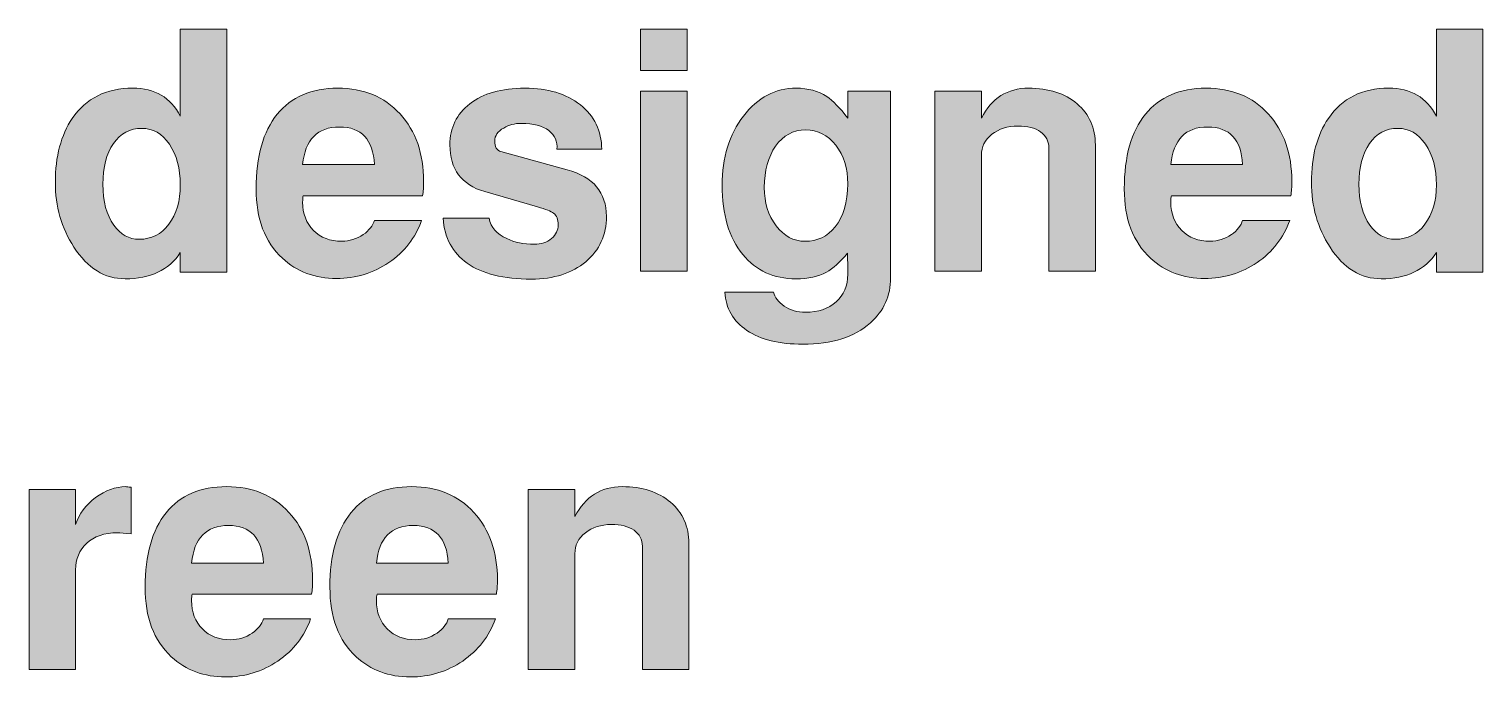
# Model space of a CAD drawing. Header units: inches. Extents: x 0.3 to 5.89, y -3.73 to -0.29.
# Drawn here: x 1.898 to 2.445, y -0.569 to -0.325 of the extents above; entities that cross this region are included whole.
import ezdxf

# ---------------------------------------------------------------- set-up
doc = ezdxf.new("R2010")
doc.units = ezdxf.units.IN
doc.header["$MEASUREMENT"] = 0
doc.layers.add('Layer 1', color=7, linetype='Continuous')

# ---------------------------------------------------------------- blocks, each defined once
blk = doc.blocks.new('block 5')
at = {"layer": 'Layer 1', "true_color": 0xed1f24}
h = blk.add_hatch(color=240, dxfattribs=at)
h.dxf.hatch_style = 2
edge = h.paths.add_edge_path()
edge.add_spline(control_points=[(1.97259, -0.41633), (1.97259, -0.41633), (1.95509, -0.41633), (1.95509, -0.41633), (1.95509, -0.41633), (1.95509, -0.40896), (1.95509, -0.40896), (1.95076, -0.41555), (1.94384, -0.41884), (1.93434, -0.41884), (1.92667, -0.41884), (1.92025, -0.41488), (1.91509, -0.40696), (1.91042, -0.39971), (1.90809, -0.39155), (1.90809, -0.38246), (1.90809, -0.3728), (1.91021, -0.36479), (1.91446, -0.35846), (1.91963, -0.35088), (1.92721, -0.34709), (1.93722, -0.34709), (1.94546, -0.34709), (1.95142, -0.35059), (1.95509, -0.35758), (1.95509, -0.35758), (1.95509, -0.32484), (1.95509, -0.32484), (1.95509, -0.32484), (1.97259, -0.32484), (1.97259, -0.32484), (1.97259, -0.32484), (1.97259, -0.41633), (1.97259, -0.41633)], knot_values=[0, 0, 0, 0, 1, 1, 1, 2, 2, 2, 3, 3, 3, 4, 4, 4, 5, 5, 5, 6, 6, 6, 7, 7, 7, 8, 8, 8, 9, 9, 9, 10, 10, 10, 11, 11, 11, 11], degree=3, periodic=1)
edge = h.paths.add_edge_path()
edge.add_spline(control_points=[(1.95509, -0.38352), (1.95509, -0.37729), (1.95372, -0.37218), (1.95098, -0.36819), (1.94824, -0.3642), (1.9448, -0.36221), (1.94065, -0.36221), (1.93617, -0.36221), (1.9326, -0.36412), (1.92995, -0.36795), (1.92729, -0.37177), (1.92596, -0.37688), (1.92596, -0.38327), (1.92596, -0.38976), (1.92733, -0.39486), (1.93007, -0.3986), (1.93256, -0.40217), (1.93576, -0.40396), (1.93966, -0.40396), (1.94422, -0.40396), (1.94793, -0.40207), (1.95079, -0.39829), (1.95366, -0.39451), (1.95509, -0.38959), (1.95509, -0.38352)], knot_values=[0, 0, 0, 0, 1, 1, 1, 2, 2, 2, 3, 3, 3, 4, 4, 4, 5, 5, 5, 6, 6, 6, 7, 7, 7, 8, 8, 8, 8], degree=3, periodic=1)
h = blk.add_hatch(color=240, dxfattribs=at)
h.dxf.hatch_style = 2
h.paths.add_polyline_path([(2.14572, -0.34046), (2.12821, -0.34046), (2.12821, -0.32484), (2.14572, -0.32484)])
h.paths.add_polyline_path([(2.14572, -0.41596), (2.12821, -0.41596), (2.12821, -0.34821), (2.14572, -0.34821)])
h = blk.add_hatch(color=240, dxfattribs=at)
h.dxf.hatch_style = 2
edge = h.paths.add_edge_path()
edge.add_spline(control_points=[(2.44497, -0.41633), (2.44497, -0.41633), (2.42748, -0.41633), (2.42748, -0.41633), (2.42748, -0.41633), (2.42748, -0.40896), (2.42748, -0.40896), (2.42314, -0.41555), (2.41623, -0.41884), (2.40672, -0.41884), (2.39905, -0.41884), (2.39264, -0.41488), (2.38747, -0.40696), (2.38281, -0.39971), (2.38047, -0.39155), (2.38047, -0.38246), (2.38047, -0.3728), (2.3826, -0.36479), (2.38685, -0.35846), (2.39202, -0.35088), (2.3996, -0.34709), (2.4096, -0.34709), (2.41785, -0.34709), (2.42381, -0.35059), (2.42748, -0.35758), (2.42748, -0.35758), (2.42748, -0.32484), (2.42748, -0.32484), (2.42748, -0.32484), (2.44497, -0.32484), (2.44497, -0.32484), (2.44497, -0.32484), (2.44497, -0.41633), (2.44497, -0.41633)], knot_values=[0, 0, 0, 0, 1, 1, 1, 2, 2, 2, 3, 3, 3, 4, 4, 4, 5, 5, 5, 6, 6, 6, 7, 7, 7, 8, 8, 8, 9, 9, 9, 10, 10, 10, 11, 11, 11, 11], degree=3, periodic=1)
edge = h.paths.add_edge_path()
edge.add_spline(control_points=[(2.42748, -0.38352), (2.42748, -0.37729), (2.42611, -0.37218), (2.42337, -0.36819), (2.42063, -0.3642), (2.41718, -0.36221), (2.41304, -0.36221), (2.40856, -0.36221), (2.40498, -0.36412), (2.40233, -0.36795), (2.39967, -0.37177), (2.39835, -0.37688), (2.39835, -0.38327), (2.39835, -0.38976), (2.39972, -0.39486), (2.40246, -0.3986), (2.40494, -0.40217), (2.40814, -0.40396), (2.41204, -0.40396), (2.41661, -0.40396), (2.42032, -0.40207), (2.42318, -0.39829), (2.42605, -0.39451), (2.42748, -0.38959), (2.42748, -0.38352)], knot_values=[0, 0, 0, 0, 1, 1, 1, 2, 2, 2, 3, 3, 3, 4, 4, 4, 5, 5, 5, 6, 6, 6, 7, 7, 7, 8, 8, 8, 8], degree=3, periodic=1)
h = blk.add_hatch(color=240, dxfattribs=at)
h.dxf.hatch_style = 2
edge = h.paths.add_edge_path()
edge.add_spline(control_points=[(2.04659, -0.38221), (2.04659, -0.38421), (2.04647, -0.38601), (2.04622, -0.38759), (2.04622, -0.38759), (2.00134, -0.38759), (2.00134, -0.38759), (2.00117, -0.38809), (2.00109, -0.38888), (2.00109, -0.38996), (2.00109, -0.39438), (2.00245, -0.39794), (2.00517, -0.40065), (2.0079, -0.40336), (2.01145, -0.40471), (2.01583, -0.40471), (2.01872, -0.40471), (2.0214, -0.40388), (2.02388, -0.40221), (2.02611, -0.40063), (2.02751, -0.39884), (2.02809, -0.39684), (2.02809, -0.39684), (2.04584, -0.39684), (2.04584, -0.39684), (2.0435, -0.40342), (2.0394, -0.40871), (2.03353, -0.41271), (2.02765, -0.41671), (2.02109, -0.41871), (2.01384, -0.41871), (2.00576, -0.41871), (1.99896, -0.41617), (1.99346, -0.41109), (1.98688, -0.405), (1.98359, -0.39629), (1.98359, -0.38496), (1.98359, -0.3728), (1.98623, -0.36344), (1.99152, -0.3569), (1.99682, -0.35036), (2.00442, -0.34709), (2.01434, -0.34709), (2.02401, -0.34709), (2.0318, -0.35031), (2.03771, -0.35677), (2.04363, -0.36323), (2.04659, -0.37171), (2.04659, -0.38221)], knot_values=[0, 0, 0, 0, 1, 1, 1, 2, 2, 2, 3, 3, 3, 4, 4, 4, 5, 5, 5, 6, 6, 6, 7, 7, 7, 8, 8, 8, 9, 9, 9, 10, 10, 10, 11, 11, 11, 12, 12, 12, 13, 13, 13, 14, 14, 14, 15, 15, 15, 16, 16, 16, 16], degree=3, periodic=1)
edge = h.paths.add_edge_path()
edge.add_spline(control_points=[(2.02809, -0.37583), (2.02758, -0.36642), (2.02321, -0.36171), (2.01497, -0.36171), (2.00664, -0.36171), (2.00201, -0.36642), (2.00109, -0.37583), (2.00109, -0.37583), (2.02809, -0.37583), (2.02809, -0.37583)], knot_values=[0, 0, 0, 0, 1, 1, 1, 2, 2, 2, 3, 3, 3, 3], degree=3, periodic=1)
h = blk.add_hatch(color=240, dxfattribs=at)
h.dxf.hatch_style = 2
edge = h.paths.add_edge_path()
edge.add_spline(control_points=[(2.11534, -0.39534), (2.11534, -0.40234), (2.11276, -0.40803), (2.1076, -0.4124), (2.10242, -0.41678), (2.09559, -0.41896), (2.0871, -0.41896), (2.07667, -0.41896), (2.06866, -0.41698), (2.06303, -0.41302), (2.05741, -0.40906), (2.05438, -0.40342), (2.05397, -0.39608), (2.05397, -0.39608), (2.07122, -0.39608), (2.07122, -0.39608), (2.07189, -0.3995), (2.0741, -0.40205), (2.07785, -0.40371), (2.08076, -0.40513), (2.08422, -0.40584), (2.08822, -0.40584), (2.0908, -0.40584), (2.09295, -0.40512), (2.09466, -0.40369), (2.09636, -0.40227), (2.09722, -0.40055), (2.09722, -0.39853), (2.09722, -0.39652), (2.09664, -0.39505), (2.09547, -0.39412), (2.09456, -0.39345), (2.09253, -0.39265), (2.08938, -0.39173), (2.08938, -0.39173), (2.06961, -0.38604), (2.06961, -0.38604), (2.06085, -0.38346), (2.05647, -0.37759), (2.05647, -0.36844), (2.05647, -0.36203), (2.05897, -0.35687), (2.06397, -0.35295), (2.06897, -0.34905), (2.07589, -0.34709), (2.08472, -0.34709), (2.0933, -0.34709), (2.10024, -0.34917), (2.10553, -0.35334), (2.11083, -0.3575), (2.11351, -0.36308), (2.11359, -0.37008), (2.11359, -0.37008), (2.09672, -0.37008), (2.09672, -0.37008), (2.09697, -0.36717), (2.09595, -0.36481), (2.09366, -0.36302), (2.09136, -0.36123), (2.08792, -0.36034), (2.08335, -0.36034), (2.08084, -0.36034), (2.07863, -0.36092), (2.07672, -0.36209), (2.07447, -0.36334), (2.07334, -0.36496), (2.07334, -0.36696), (2.07334, -0.36921), (2.0741, -0.37054), (2.0756, -0.37096), (2.0756, -0.37096), (2.10059, -0.37783), (2.10059, -0.37783), (2.11043, -0.38051), (2.11534, -0.38634), (2.11534, -0.39534)], knot_values=[0, 0, 0, 0, 1, 1, 1, 2, 2, 2, 3, 3, 3, 4, 4, 4, 5, 5, 5, 6, 6, 6, 7, 7, 7, 8, 8, 8, 9, 9, 9, 10, 10, 10, 11, 11, 11, 12, 12, 12, 13, 13, 13, 14, 14, 14, 15, 15, 15, 16, 16, 16, 17, 17, 17, 18, 18, 18, 19, 19, 19, 20, 20, 20, 21, 21, 21, 22, 22, 22, 23, 23, 23, 24, 24, 24, 25, 25, 25, 25], degree=3, periodic=1)
h = blk.add_hatch(color=240, dxfattribs=at)
h.dxf.hatch_style = 2
edge = h.paths.add_edge_path()
edge.add_spline(control_points=[(2.22222, -0.41846), (2.22222, -0.42521), (2.21968, -0.43087), (2.2146, -0.43546), (2.20868, -0.4408), (2.20022, -0.44346), (2.18922, -0.44346), (2.1803, -0.44346), (2.17329, -0.44173), (2.16816, -0.43827), (2.16304, -0.43481), (2.16026, -0.43), (2.15985, -0.42383), (2.15985, -0.42383), (2.1782, -0.42383), (2.1782, -0.42383), (2.17862, -0.42584), (2.17996, -0.42761), (2.18222, -0.42915), (2.18448, -0.43069), (2.18716, -0.43146), (2.19026, -0.43146), (2.19495, -0.43146), (2.19876, -0.43015), (2.2017, -0.42752), (2.20463, -0.4249), (2.2061, -0.42142), (2.2061, -0.41709), (2.2061, -0.41258), (2.20605, -0.40996), (2.20597, -0.40921), (2.20321, -0.41263), (2.20057, -0.41501), (2.19806, -0.41633), (2.19504, -0.418), (2.19123, -0.41884), (2.18662, -0.41884), (2.17824, -0.41884), (2.17158, -0.4158), (2.16664, -0.40971), (2.16144, -0.40338), (2.15885, -0.39467), (2.15885, -0.38359), (2.15885, -0.37326), (2.16153, -0.36458), (2.16689, -0.35758), (2.17225, -0.35059), (2.17887, -0.34709), (2.18675, -0.34709), (2.19119, -0.34709), (2.195, -0.34813), (2.19818, -0.35021), (2.20053, -0.35179), (2.20317, -0.35451), (2.2061, -0.35834), (2.2061, -0.35834), (2.2061, -0.34821), (2.2061, -0.34821), (2.2061, -0.34821), (2.22222, -0.34821), (2.22222, -0.34821), (2.22222, -0.34821), (2.22222, -0.41846), (2.22222, -0.41846)], knot_values=[0, 0, 0, 0, 1, 1, 1, 2, 2, 2, 3, 3, 3, 4, 4, 4, 5, 5, 5, 6, 6, 6, 7, 7, 7, 8, 8, 8, 9, 9, 9, 10, 10, 10, 11, 11, 11, 12, 12, 12, 13, 13, 13, 14, 14, 14, 15, 15, 15, 16, 16, 16, 17, 17, 17, 18, 18, 18, 19, 19, 19, 20, 20, 20, 21, 21, 21, 21], degree=3, periodic=1)
edge = h.paths.add_edge_path()
edge.add_spline(control_points=[(2.2061, -0.38308), (2.2061, -0.37725), (2.2046, -0.37242), (2.2016, -0.36858), (2.1986, -0.36475), (2.1948, -0.36283), (2.19023, -0.36283), (2.18555, -0.36283), (2.1818, -0.36485), (2.17898, -0.3689), (2.17614, -0.37295), (2.17472, -0.37813), (2.17472, -0.38446), (2.17472, -0.39021), (2.1762, -0.39503), (2.17916, -0.3989), (2.18212, -0.40277), (2.18572, -0.40471), (2.18998, -0.40471), (2.19464, -0.40471), (2.19843, -0.40292), (2.20135, -0.39934), (2.20452, -0.39542), (2.2061, -0.39), (2.2061, -0.38308)], knot_values=[0, 0, 0, 0, 1, 1, 1, 2, 2, 2, 3, 3, 3, 4, 4, 4, 5, 5, 5, 6, 6, 6, 7, 7, 7, 8, 8, 8, 8], degree=3, periodic=1)
h = blk.add_hatch(color=240, dxfattribs=at)
h.dxf.hatch_style = 2
edge = h.paths.add_edge_path()
edge.add_spline(control_points=[(2.29923, -0.41596), (2.29923, -0.41596), (2.28172, -0.41596), (2.28172, -0.41596), (2.28172, -0.41596), (2.28172, -0.36946), (2.28172, -0.36946), (2.28172, -0.36696), (2.28068, -0.36498), (2.2786, -0.36353), (2.27652, -0.36207), (2.27368, -0.36133), (2.2701, -0.36133), (2.26618, -0.36133), (2.26291, -0.36238), (2.26029, -0.36446), (2.25766, -0.36654), (2.25635, -0.36917), (2.25635, -0.37233), (2.25635, -0.37233), (2.25635, -0.41596), (2.25635, -0.41596), (2.25635, -0.41596), (2.23885, -0.41596), (2.23885, -0.41596), (2.23885, -0.41596), (2.23885, -0.34821), (2.23885, -0.34821), (2.23885, -0.34821), (2.25635, -0.34821), (2.25635, -0.34821), (2.25635, -0.34821), (2.25635, -0.35834), (2.25635, -0.35834), (2.26027, -0.35084), (2.26618, -0.34709), (2.2741, -0.34709), (2.28168, -0.34709), (2.28777, -0.34905), (2.29235, -0.35296), (2.29693, -0.35688), (2.29923, -0.36205), (2.29923, -0.36846), (2.29923, -0.36846), (2.29923, -0.41596), (2.29923, -0.41596)], knot_values=[0, 0, 0, 0, 1, 1, 1, 2, 2, 2, 3, 3, 3, 4, 4, 4, 5, 5, 5, 6, 6, 6, 7, 7, 7, 8, 8, 8, 9, 9, 9, 10, 10, 10, 11, 11, 11, 12, 12, 12, 13, 13, 13, 14, 14, 14, 15, 15, 15, 15], degree=3, periodic=1)
h = blk.add_hatch(color=240, dxfattribs=at)
h.dxf.hatch_style = 2
edge = h.paths.add_edge_path()
edge.add_spline(control_points=[(2.3731, -0.38221), (2.3731, -0.38421), (2.37298, -0.38601), (2.37273, -0.38759), (2.37273, -0.38759), (2.32785, -0.38759), (2.32785, -0.38759), (2.32768, -0.38809), (2.3276, -0.38888), (2.3276, -0.38996), (2.3276, -0.39438), (2.32896, -0.39794), (2.33169, -0.40065), (2.33441, -0.40336), (2.33796, -0.40471), (2.34234, -0.40471), (2.34523, -0.40471), (2.34791, -0.40388), (2.35039, -0.40221), (2.35262, -0.40063), (2.35402, -0.39884), (2.3546, -0.39684), (2.3546, -0.39684), (2.37235, -0.39684), (2.37235, -0.39684), (2.37002, -0.40342), (2.36591, -0.40871), (2.36004, -0.41271), (2.35416, -0.41671), (2.3476, -0.41871), (2.34035, -0.41871), (2.33227, -0.41871), (2.32547, -0.41617), (2.31997, -0.41109), (2.31339, -0.405), (2.3101, -0.39629), (2.3101, -0.38496), (2.3101, -0.3728), (2.31274, -0.36344), (2.31803, -0.3569), (2.32333, -0.35036), (2.33093, -0.34709), (2.34085, -0.34709), (2.35052, -0.34709), (2.35831, -0.35031), (2.36422, -0.35677), (2.37014, -0.36323), (2.3731, -0.37171), (2.3731, -0.38221)], knot_values=[0, 0, 0, 0, 1, 1, 1, 2, 2, 2, 3, 3, 3, 4, 4, 4, 5, 5, 5, 6, 6, 6, 7, 7, 7, 8, 8, 8, 9, 9, 9, 10, 10, 10, 11, 11, 11, 12, 12, 12, 13, 13, 13, 14, 14, 14, 15, 15, 15, 16, 16, 16, 16], degree=3, periodic=1)
edge = h.paths.add_edge_path()
edge.add_spline(control_points=[(2.3546, -0.37583), (2.35409, -0.36642), (2.34972, -0.36171), (2.34148, -0.36171), (2.33315, -0.36171), (2.32853, -0.36642), (2.3276, -0.37583), (2.3276, -0.37583), (2.3546, -0.37583), (2.3546, -0.37583)], knot_values=[0, 0, 0, 0, 1, 1, 1, 2, 2, 2, 3, 3, 3, 3], degree=3, periodic=1)
h = blk.add_hatch(color=240, dxfattribs=at)
h.dxf.hatch_style = 2
edge = h.paths.add_edge_path()
edge.add_spline(control_points=[(1.93659, -0.51483), (1.93426, -0.51458), (1.93255, -0.51446), (1.93146, -0.51446), (1.92655, -0.51446), (1.9227, -0.51577), (1.9199, -0.5184), (1.91711, -0.52102), (1.91572, -0.52433), (1.91572, -0.52833), (1.91572, -0.52833), (1.91572, -0.56596), (1.91572, -0.56596), (1.91572, -0.56596), (1.89821, -0.56596), (1.89821, -0.56596), (1.89821, -0.56596), (1.89821, -0.49821), (1.89821, -0.49821), (1.89821, -0.49821), (1.91572, -0.49821), (1.91572, -0.49821), (1.91572, -0.49821), (1.91572, -0.51133), (1.91572, -0.51133), (1.91697, -0.50733), (1.91947, -0.50396), (1.92322, -0.50121), (1.92697, -0.49846), (1.93072, -0.49708), (1.93447, -0.49708), (1.93488, -0.49708), (1.93559, -0.49717), (1.93659, -0.49733), (1.93659, -0.49733), (1.93659, -0.51483), (1.93659, -0.51483)], knot_values=[0, 0, 0, 0, 1, 1, 1, 2, 2, 2, 3, 3, 3, 4, 4, 4, 5, 5, 5, 6, 6, 6, 7, 7, 7, 8, 8, 8, 9, 9, 9, 10, 10, 10, 11, 11, 11, 12, 12, 12, 12], degree=3, periodic=1)
h = blk.add_hatch(color=240, dxfattribs=at)
h.dxf.hatch_style = 2
edge = h.paths.add_edge_path()
edge.add_spline(control_points=[(2.00484, -0.53221), (2.00484, -0.53421), (2.00472, -0.536), (2.00447, -0.53758), (2.00447, -0.53758), (1.95959, -0.53758), (1.95959, -0.53758), (1.95943, -0.53809), (1.95934, -0.53888), (1.95934, -0.53996), (1.95934, -0.54438), (1.9607, -0.54794), (1.96343, -0.55065), (1.96615, -0.55336), (1.9697, -0.55471), (1.97408, -0.55471), (1.97697, -0.55471), (1.97965, -0.55387), (1.98213, -0.55221), (1.98436, -0.55063), (1.98577, -0.54883), (1.98634, -0.54683), (1.98634, -0.54683), (2.00409, -0.54683), (2.00409, -0.54683), (2.00176, -0.55342), (1.99765, -0.55871), (1.99178, -0.56271), (1.9859, -0.56671), (1.97934, -0.56871), (1.97209, -0.56871), (1.96401, -0.56871), (1.95721, -0.56617), (1.95171, -0.56108), (1.94513, -0.555), (1.94184, -0.54629), (1.94184, -0.53496), (1.94184, -0.52279), (1.94449, -0.51344), (1.94977, -0.5069), (1.95507, -0.50035), (1.96267, -0.49708), (1.97259, -0.49708), (1.98226, -0.49708), (1.99005, -0.50031), (1.99596, -0.50677), (2.00189, -0.51323), (2.00484, -0.52171), (2.00484, -0.53221)], knot_values=[0, 0, 0, 0, 1, 1, 1, 2, 2, 2, 3, 3, 3, 4, 4, 4, 5, 5, 5, 6, 6, 6, 7, 7, 7, 8, 8, 8, 9, 9, 9, 10, 10, 10, 11, 11, 11, 12, 12, 12, 13, 13, 13, 14, 14, 14, 15, 15, 15, 16, 16, 16, 16], degree=3, periodic=1)
edge = h.paths.add_edge_path()
edge.add_spline(control_points=[(1.98634, -0.52583), (1.98583, -0.51642), (1.98146, -0.51171), (1.97322, -0.51171), (1.96489, -0.51171), (1.96027, -0.51642), (1.95934, -0.52583), (1.95934, -0.52583), (1.98634, -0.52583), (1.98634, -0.52583)], knot_values=[0, 0, 0, 0, 1, 1, 1, 2, 2, 2, 3, 3, 3, 3], degree=3, periodic=1)
h = blk.add_hatch(color=240, dxfattribs=at)
h.dxf.hatch_style = 2
edge = h.paths.add_edge_path()
edge.add_spline(control_points=[(2.07435, -0.53221), (2.07435, -0.53421), (2.07423, -0.536), (2.07397, -0.53758), (2.07397, -0.53758), (2.02909, -0.53758), (2.02909, -0.53758), (2.02893, -0.53809), (2.02885, -0.53888), (2.02885, -0.53996), (2.02885, -0.54438), (2.03021, -0.54794), (2.03293, -0.55065), (2.03566, -0.55336), (2.0392, -0.55471), (2.04359, -0.55471), (2.04647, -0.55471), (2.04916, -0.55387), (2.05164, -0.55221), (2.05387, -0.55063), (2.05527, -0.54883), (2.05585, -0.54683), (2.05585, -0.54683), (2.07359, -0.54683), (2.07359, -0.54683), (2.07126, -0.55342), (2.06716, -0.55871), (2.06129, -0.56271), (2.05541, -0.56671), (2.04885, -0.56871), (2.0416, -0.56871), (2.03352, -0.56871), (2.02672, -0.56617), (2.02122, -0.56108), (2.01463, -0.555), (2.01135, -0.54629), (2.01135, -0.53496), (2.01135, -0.52279), (2.01399, -0.51344), (2.01928, -0.5069), (2.02458, -0.50035), (2.03218, -0.49708), (2.04209, -0.49708), (2.05176, -0.49708), (2.05956, -0.50031), (2.06547, -0.50677), (2.07139, -0.51323), (2.07435, -0.52171), (2.07435, -0.53221)], knot_values=[0, 0, 0, 0, 1, 1, 1, 2, 2, 2, 3, 3, 3, 4, 4, 4, 5, 5, 5, 6, 6, 6, 7, 7, 7, 8, 8, 8, 9, 9, 9, 10, 10, 10, 11, 11, 11, 12, 12, 12, 13, 13, 13, 14, 14, 14, 15, 15, 15, 16, 16, 16, 16], degree=3, periodic=1)
edge = h.paths.add_edge_path()
edge.add_spline(control_points=[(2.05585, -0.52583), (2.05534, -0.51642), (2.05096, -0.51171), (2.04272, -0.51171), (2.0344, -0.51171), (2.02977, -0.51642), (2.02885, -0.52583), (2.02885, -0.52583), (2.05585, -0.52583), (2.05585, -0.52583)], knot_values=[0, 0, 0, 0, 1, 1, 1, 2, 2, 2, 3, 3, 3, 3], degree=3, periodic=1)
h = blk.add_hatch(color=240, dxfattribs=at)
h.dxf.hatch_style = 2
edge = h.paths.add_edge_path()
edge.add_spline(control_points=[(2.14635, -0.56596), (2.14635, -0.56596), (2.12885, -0.56596), (2.12885, -0.56596), (2.12885, -0.56596), (2.12885, -0.51946), (2.12885, -0.51946), (2.12885, -0.51696), (2.1278, -0.51498), (2.12572, -0.51352), (2.12364, -0.51206), (2.1208, -0.51133), (2.11722, -0.51133), (2.1133, -0.51133), (2.11003, -0.51238), (2.10741, -0.51446), (2.10478, -0.51654), (2.10347, -0.51917), (2.10347, -0.52233), (2.10347, -0.52233), (2.10347, -0.56596), (2.10347, -0.56596), (2.10347, -0.56596), (2.08597, -0.56596), (2.08597, -0.56596), (2.08597, -0.56596), (2.08597, -0.49821), (2.08597, -0.49821), (2.08597, -0.49821), (2.10347, -0.49821), (2.10347, -0.49821), (2.10347, -0.49821), (2.10347, -0.50833), (2.10347, -0.50833), (2.10739, -0.50083), (2.1133, -0.49708), (2.12122, -0.49708), (2.1288, -0.49708), (2.13489, -0.49904), (2.13947, -0.50296), (2.14405, -0.50688), (2.14635, -0.51204), (2.14635, -0.51846), (2.14635, -0.51846), (2.14635, -0.56596), (2.14635, -0.56596)], knot_values=[0, 0, 0, 0, 1, 1, 1, 2, 2, 2, 3, 3, 3, 4, 4, 4, 5, 5, 5, 6, 6, 6, 7, 7, 7, 8, 8, 8, 9, 9, 9, 10, 10, 10, 11, 11, 11, 12, 12, 12, 13, 13, 13, 14, 14, 14, 15, 15, 15, 15], degree=3, periodic=1)
at = {"layer": 'Layer 1', "lineweight": 0}
for points in [[(2.14572, -0.34046), (2.12821, -0.34046), (2.12821, -0.32484), (2.14572, -0.32484), (2.14572, -0.34046)], [(2.14572, -0.41596), (2.12821, -0.41596), (2.12821, -0.34821), (2.14572, -0.34821), (2.14572, -0.41596)]]:
    blk.add_lwpolyline(points, dxfattribs=at)
for points, knots in [([(1.97259, -0.41633), (1.97259, -0.41633), (1.95509, -0.41633), (1.95509, -0.41633), (1.95509, -0.41633), (1.95509, -0.40896), (1.95509, -0.40896), (1.95076, -0.41555), (1.94384, -0.41884), (1.93434, -0.41884), (1.92667, -0.41884), (1.92025, -0.41488), (1.91509, -0.40696), (1.91042, -0.39971), (1.90809, -0.39155), (1.90809, -0.38246), (1.90809, -0.3728), (1.91021, -0.36479), (1.91446, -0.35846), (1.91963, -0.35088), (1.92721, -0.34709), (1.93722, -0.34709), (1.94546, -0.34709), (1.95142, -0.35059), (1.95509, -0.35758), (1.95509, -0.35758), (1.95509, -0.32484), (1.95509, -0.32484), (1.95509, -0.32484), (1.97259, -0.32484), (1.97259, -0.32484), (1.97259, -0.32484), (1.97259, -0.41633), (1.97259, -0.41633)], [0, 0, 0, 0, 1, 1, 1, 2, 2, 2, 3, 3, 3, 4, 4, 4, 5, 5, 5, 6, 6, 6, 7, 7, 7, 8, 8, 8, 9, 9, 9, 10, 10, 10, 11, 11, 11, 11]), ([(2.44497, -0.41633), (2.44497, -0.41633), (2.42748, -0.41633), (2.42748, -0.41633), (2.42748, -0.41633), (2.42748, -0.40896), (2.42748, -0.40896), (2.42314, -0.41555), (2.41623, -0.41884), (2.40672, -0.41884), (2.39905, -0.41884), (2.39264, -0.41488), (2.38747, -0.40696), (2.38281, -0.39971), (2.38047, -0.39155), (2.38047, -0.38246), (2.38047, -0.3728), (2.3826, -0.36479), (2.38685, -0.35846), (2.39202, -0.35088), (2.3996, -0.34709), (2.4096, -0.34709), (2.41785, -0.34709), (2.42381, -0.35059), (2.42748, -0.35758), (2.42748, -0.35758), (2.42748, -0.32484), (2.42748, -0.32484), (2.42748, -0.32484), (2.44497, -0.32484), (2.44497, -0.32484), (2.44497, -0.32484), (2.44497, -0.41633), (2.44497, -0.41633)], [0, 0, 0, 0, 1, 1, 1, 2, 2, 2, 3, 3, 3, 4, 4, 4, 5, 5, 5, 6, 6, 6, 7, 7, 7, 8, 8, 8, 9, 9, 9, 10, 10, 10, 11, 11, 11, 11]), ([(2.04659, -0.38221), (2.04659, -0.38421), (2.04647, -0.38601), (2.04622, -0.38759), (2.04622, -0.38759), (2.00134, -0.38759), (2.00134, -0.38759), (2.00117, -0.38809), (2.00109, -0.38888), (2.00109, -0.38996), (2.00109, -0.39438), (2.00245, -0.39794), (2.00517, -0.40065), (2.0079, -0.40336), (2.01145, -0.40471), (2.01583, -0.40471), (2.01872, -0.40471), (2.0214, -0.40388), (2.02388, -0.40221), (2.02611, -0.40063), (2.02751, -0.39884), (2.02809, -0.39684), (2.02809, -0.39684), (2.04584, -0.39684), (2.04584, -0.39684), (2.0435, -0.40342), (2.0394, -0.40871), (2.03353, -0.41271), (2.02765, -0.41671), (2.02109, -0.41871), (2.01384, -0.41871), (2.00576, -0.41871), (1.99896, -0.41617), (1.99346, -0.41109), (1.98688, -0.405), (1.98359, -0.39629), (1.98359, -0.38496), (1.98359, -0.3728), (1.98623, -0.36344), (1.99152, -0.3569), (1.99682, -0.35036), (2.00442, -0.34709), (2.01434, -0.34709), (2.02401, -0.34709), (2.0318, -0.35031), (2.03771, -0.35677), (2.04363, -0.36323), (2.04659, -0.37171), (2.04659, -0.38221)], [0, 0, 0, 0, 1, 1, 1, 2, 2, 2, 3, 3, 3, 4, 4, 4, 5, 5, 5, 6, 6, 6, 7, 7, 7, 8, 8, 8, 9, 9, 9, 10, 10, 10, 11, 11, 11, 12, 12, 12, 13, 13, 13, 14, 14, 14, 15, 15, 15, 16, 16, 16, 16]), ([(2.11534, -0.39534), (2.11534, -0.40234), (2.11276, -0.40803), (2.1076, -0.4124), (2.10242, -0.41678), (2.09559, -0.41896), (2.0871, -0.41896), (2.07667, -0.41896), (2.06866, -0.41698), (2.06303, -0.41302), (2.05741, -0.40906), (2.05438, -0.40342), (2.05397, -0.39608), (2.05397, -0.39608), (2.07122, -0.39608), (2.07122, -0.39608), (2.07189, -0.3995), (2.0741, -0.40205), (2.07785, -0.40371), (2.08076, -0.40513), (2.08422, -0.40584), (2.08822, -0.40584), (2.0908, -0.40584), (2.09295, -0.40512), (2.09466, -0.40369), (2.09636, -0.40227), (2.09722, -0.40055), (2.09722, -0.39853), (2.09722, -0.39652), (2.09664, -0.39505), (2.09547, -0.39412), (2.09456, -0.39345), (2.09253, -0.39265), (2.08938, -0.39173), (2.08938, -0.39173), (2.06961, -0.38604), (2.06961, -0.38604), (2.06085, -0.38346), (2.05647, -0.37759), (2.05647, -0.36844), (2.05647, -0.36203), (2.05897, -0.35687), (2.06397, -0.35295), (2.06897, -0.34905), (2.07589, -0.34709), (2.08472, -0.34709), (2.0933, -0.34709), (2.10024, -0.34917), (2.10553, -0.35334), (2.11083, -0.3575), (2.11351, -0.36308), (2.11359, -0.37008), (2.11359, -0.37008), (2.09672, -0.37008), (2.09672, -0.37008), (2.09697, -0.36717), (2.09595, -0.36481), (2.09366, -0.36302), (2.09136, -0.36123), (2.08792, -0.36034), (2.08335, -0.36034), (2.08084, -0.36034), (2.07863, -0.36092), (2.07672, -0.36209), (2.07447, -0.36334), (2.07334, -0.36496), (2.07334, -0.36696), (2.07334, -0.36921), (2.0741, -0.37054), (2.0756, -0.37096), (2.0756, -0.37096), (2.10059, -0.37783), (2.10059, -0.37783), (2.11043, -0.38051), (2.11534, -0.38634), (2.11534, -0.39534)], [0, 0, 0, 0, 1, 1, 1, 2, 2, 2, 3, 3, 3, 4, 4, 4, 5, 5, 5, 6, 6, 6, 7, 7, 7, 8, 8, 8, 9, 9, 9, 10, 10, 10, 11, 11, 11, 12, 12, 12, 13, 13, 13, 14, 14, 14, 15, 15, 15, 16, 16, 16, 17, 17, 17, 18, 18, 18, 19, 19, 19, 20, 20, 20, 21, 21, 21, 22, 22, 22, 23, 23, 23, 24, 24, 24, 25, 25, 25, 25]), ([(2.22222, -0.41846), (2.22222, -0.42521), (2.21968, -0.43087), (2.2146, -0.43546), (2.20868, -0.4408), (2.20022, -0.44346), (2.18922, -0.44346), (2.1803, -0.44346), (2.17329, -0.44173), (2.16816, -0.43827), (2.16304, -0.43481), (2.16026, -0.43), (2.15985, -0.42383), (2.15985, -0.42383), (2.1782, -0.42383), (2.1782, -0.42383), (2.17862, -0.42584), (2.17996, -0.42761), (2.18222, -0.42915), (2.18448, -0.43069), (2.18716, -0.43146), (2.19026, -0.43146), (2.19495, -0.43146), (2.19876, -0.43015), (2.2017, -0.42752), (2.20463, -0.4249), (2.2061, -0.42142), (2.2061, -0.41709), (2.2061, -0.41258), (2.20605, -0.40996), (2.20597, -0.40921), (2.20321, -0.41263), (2.20057, -0.41501), (2.19806, -0.41633), (2.19504, -0.418), (2.19123, -0.41884), (2.18662, -0.41884), (2.17824, -0.41884), (2.17158, -0.4158), (2.16664, -0.40971), (2.16144, -0.40338), (2.15885, -0.39467), (2.15885, -0.38359), (2.15885, -0.37326), (2.16153, -0.36458), (2.16689, -0.35758), (2.17225, -0.35059), (2.17887, -0.34709), (2.18675, -0.34709), (2.19119, -0.34709), (2.195, -0.34813), (2.19818, -0.35021), (2.20053, -0.35179), (2.20317, -0.35451), (2.2061, -0.35834), (2.2061, -0.35834), (2.2061, -0.34821), (2.2061, -0.34821), (2.2061, -0.34821), (2.22222, -0.34821), (2.22222, -0.34821), (2.22222, -0.34821), (2.22222, -0.41846), (2.22222, -0.41846)], [0, 0, 0, 0, 1, 1, 1, 2, 2, 2, 3, 3, 3, 4, 4, 4, 5, 5, 5, 6, 6, 6, 7, 7, 7, 8, 8, 8, 9, 9, 9, 10, 10, 10, 11, 11, 11, 12, 12, 12, 13, 13, 13, 14, 14, 14, 15, 15, 15, 16, 16, 16, 17, 17, 17, 18, 18, 18, 19, 19, 19, 20, 20, 20, 21, 21, 21, 21]), ([(2.29923, -0.41596), (2.29923, -0.41596), (2.28172, -0.41596), (2.28172, -0.41596), (2.28172, -0.41596), (2.28172, -0.36946), (2.28172, -0.36946), (2.28172, -0.36696), (2.28068, -0.36498), (2.2786, -0.36353), (2.27652, -0.36207), (2.27368, -0.36133), (2.2701, -0.36133), (2.26618, -0.36133), (2.26291, -0.36238), (2.26029, -0.36446), (2.25766, -0.36654), (2.25635, -0.36917), (2.25635, -0.37233), (2.25635, -0.37233), (2.25635, -0.41596), (2.25635, -0.41596), (2.25635, -0.41596), (2.23885, -0.41596), (2.23885, -0.41596), (2.23885, -0.41596), (2.23885, -0.34821), (2.23885, -0.34821), (2.23885, -0.34821), (2.25635, -0.34821), (2.25635, -0.34821), (2.25635, -0.34821), (2.25635, -0.35834), (2.25635, -0.35834), (2.26027, -0.35084), (2.26618, -0.34709), (2.2741, -0.34709), (2.28168, -0.34709), (2.28777, -0.34905), (2.29235, -0.35296), (2.29693, -0.35688), (2.29923, -0.36205), (2.29923, -0.36846), (2.29923, -0.36846), (2.29923, -0.41596), (2.29923, -0.41596)], [0, 0, 0, 0, 1, 1, 1, 2, 2, 2, 3, 3, 3, 4, 4, 4, 5, 5, 5, 6, 6, 6, 7, 7, 7, 8, 8, 8, 9, 9, 9, 10, 10, 10, 11, 11, 11, 12, 12, 12, 13, 13, 13, 14, 14, 14, 15, 15, 15, 15]), ([(2.3731, -0.38221), (2.3731, -0.38421), (2.37298, -0.38601), (2.37273, -0.38759), (2.37273, -0.38759), (2.32785, -0.38759), (2.32785, -0.38759), (2.32768, -0.38809), (2.3276, -0.38888), (2.3276, -0.38996), (2.3276, -0.39438), (2.32896, -0.39794), (2.33169, -0.40065), (2.33441, -0.40336), (2.33796, -0.40471), (2.34234, -0.40471), (2.34523, -0.40471), (2.34791, -0.40388), (2.35039, -0.40221), (2.35262, -0.40063), (2.35402, -0.39884), (2.3546, -0.39684), (2.3546, -0.39684), (2.37235, -0.39684), (2.37235, -0.39684), (2.37002, -0.40342), (2.36591, -0.40871), (2.36004, -0.41271), (2.35416, -0.41671), (2.3476, -0.41871), (2.34035, -0.41871), (2.33227, -0.41871), (2.32547, -0.41617), (2.31997, -0.41109), (2.31339, -0.405), (2.3101, -0.39629), (2.3101, -0.38496), (2.3101, -0.3728), (2.31274, -0.36344), (2.31803, -0.3569), (2.32333, -0.35036), (2.33093, -0.34709), (2.34085, -0.34709), (2.35052, -0.34709), (2.35831, -0.35031), (2.36422, -0.35677), (2.37014, -0.36323), (2.3731, -0.37171), (2.3731, -0.38221)], [0, 0, 0, 0, 1, 1, 1, 2, 2, 2, 3, 3, 3, 4, 4, 4, 5, 5, 5, 6, 6, 6, 7, 7, 7, 8, 8, 8, 9, 9, 9, 10, 10, 10, 11, 11, 11, 12, 12, 12, 13, 13, 13, 14, 14, 14, 15, 15, 15, 16, 16, 16, 16]), ([(1.95509, -0.38352), (1.95509, -0.37729), (1.95372, -0.37218), (1.95098, -0.36819), (1.94824, -0.3642), (1.9448, -0.36221), (1.94065, -0.36221), (1.93617, -0.36221), (1.9326, -0.36412), (1.92995, -0.36795), (1.92729, -0.37177), (1.92596, -0.37688), (1.92596, -0.38327), (1.92596, -0.38976), (1.92733, -0.39486), (1.93007, -0.3986), (1.93256, -0.40217), (1.93576, -0.40396), (1.93966, -0.40396), (1.94422, -0.40396), (1.94793, -0.40207), (1.95079, -0.39829), (1.95366, -0.39451), (1.95509, -0.38959), (1.95509, -0.38352)], [0, 0, 0, 0, 1, 1, 1, 2, 2, 2, 3, 3, 3, 4, 4, 4, 5, 5, 5, 6, 6, 6, 7, 7, 7, 8, 8, 8, 8]), ([(2.02809, -0.37583), (2.02758, -0.36642), (2.02321, -0.36171), (2.01497, -0.36171), (2.00664, -0.36171), (2.00201, -0.36642), (2.00109, -0.37583), (2.00109, -0.37583), (2.02809, -0.37583), (2.02809, -0.37583)], [0, 0, 0, 0, 1, 1, 1, 2, 2, 2, 3, 3, 3, 3]), ([(2.2061, -0.38308), (2.2061, -0.37725), (2.2046, -0.37242), (2.2016, -0.36858), (2.1986, -0.36475), (2.1948, -0.36283), (2.19023, -0.36283), (2.18555, -0.36283), (2.1818, -0.36485), (2.17898, -0.3689), (2.17614, -0.37295), (2.17472, -0.37813), (2.17472, -0.38446), (2.17472, -0.39021), (2.1762, -0.39503), (2.17916, -0.3989), (2.18212, -0.40277), (2.18572, -0.40471), (2.18998, -0.40471), (2.19464, -0.40471), (2.19843, -0.40292), (2.20135, -0.39934), (2.20452, -0.39542), (2.2061, -0.39), (2.2061, -0.38308)], [0, 0, 0, 0, 1, 1, 1, 2, 2, 2, 3, 3, 3, 4, 4, 4, 5, 5, 5, 6, 6, 6, 7, 7, 7, 8, 8, 8, 8]), ([(2.3546, -0.37583), (2.35409, -0.36642), (2.34972, -0.36171), (2.34148, -0.36171), (2.33315, -0.36171), (2.32853, -0.36642), (2.3276, -0.37583), (2.3276, -0.37583), (2.3546, -0.37583), (2.3546, -0.37583)], [0, 0, 0, 0, 1, 1, 1, 2, 2, 2, 3, 3, 3, 3]), ([(2.42748, -0.38352), (2.42748, -0.37729), (2.42611, -0.37218), (2.42337, -0.36819), (2.42063, -0.3642), (2.41718, -0.36221), (2.41304, -0.36221), (2.40856, -0.36221), (2.40498, -0.36412), (2.40233, -0.36795), (2.39967, -0.37177), (2.39835, -0.37688), (2.39835, -0.38327), (2.39835, -0.38976), (2.39972, -0.39486), (2.40246, -0.3986), (2.40494, -0.40217), (2.40814, -0.40396), (2.41204, -0.40396), (2.41661, -0.40396), (2.42032, -0.40207), (2.42318, -0.39829), (2.42605, -0.39451), (2.42748, -0.38959), (2.42748, -0.38352)], [0, 0, 0, 0, 1, 1, 1, 2, 2, 2, 3, 3, 3, 4, 4, 4, 5, 5, 5, 6, 6, 6, 7, 7, 7, 8, 8, 8, 8]), ([(1.93659, -0.51483), (1.93426, -0.51458), (1.93255, -0.51446), (1.93146, -0.51446), (1.92655, -0.51446), (1.9227, -0.51577), (1.9199, -0.5184), (1.91711, -0.52102), (1.91572, -0.52433), (1.91572, -0.52833), (1.91572, -0.52833), (1.91572, -0.56596), (1.91572, -0.56596), (1.91572, -0.56596), (1.89821, -0.56596), (1.89821, -0.56596), (1.89821, -0.56596), (1.89821, -0.49821), (1.89821, -0.49821), (1.89821, -0.49821), (1.91572, -0.49821), (1.91572, -0.49821), (1.91572, -0.49821), (1.91572, -0.51133), (1.91572, -0.51133), (1.91697, -0.50733), (1.91947, -0.50396), (1.92322, -0.50121), (1.92697, -0.49846), (1.93072, -0.49708), (1.93447, -0.49708), (1.93488, -0.49708), (1.93559, -0.49717), (1.93659, -0.49733), (1.93659, -0.49733), (1.93659, -0.51483), (1.93659, -0.51483)], [0, 0, 0, 0, 1, 1, 1, 2, 2, 2, 3, 3, 3, 4, 4, 4, 5, 5, 5, 6, 6, 6, 7, 7, 7, 8, 8, 8, 9, 9, 9, 10, 10, 10, 11, 11, 11, 12, 12, 12, 12]), ([(2.00484, -0.53221), (2.00484, -0.53421), (2.00472, -0.536), (2.00447, -0.53758), (2.00447, -0.53758), (1.95959, -0.53758), (1.95959, -0.53758), (1.95943, -0.53809), (1.95934, -0.53888), (1.95934, -0.53996), (1.95934, -0.54438), (1.9607, -0.54794), (1.96343, -0.55065), (1.96615, -0.55336), (1.9697, -0.55471), (1.97408, -0.55471), (1.97697, -0.55471), (1.97965, -0.55387), (1.98213, -0.55221), (1.98436, -0.55063), (1.98577, -0.54883), (1.98634, -0.54683), (1.98634, -0.54683), (2.00409, -0.54683), (2.00409, -0.54683), (2.00176, -0.55342), (1.99765, -0.55871), (1.99178, -0.56271), (1.9859, -0.56671), (1.97934, -0.56871), (1.97209, -0.56871), (1.96401, -0.56871), (1.95721, -0.56617), (1.95171, -0.56108), (1.94513, -0.555), (1.94184, -0.54629), (1.94184, -0.53496), (1.94184, -0.52279), (1.94449, -0.51344), (1.94977, -0.5069), (1.95507, -0.50035), (1.96267, -0.49708), (1.97259, -0.49708), (1.98226, -0.49708), (1.99005, -0.50031), (1.99596, -0.50677), (2.00189, -0.51323), (2.00484, -0.52171), (2.00484, -0.53221)], [0, 0, 0, 0, 1, 1, 1, 2, 2, 2, 3, 3, 3, 4, 4, 4, 5, 5, 5, 6, 6, 6, 7, 7, 7, 8, 8, 8, 9, 9, 9, 10, 10, 10, 11, 11, 11, 12, 12, 12, 13, 13, 13, 14, 14, 14, 15, 15, 15, 16, 16, 16, 16]), ([(2.07435, -0.53221), (2.07435, -0.53421), (2.07423, -0.536), (2.07397, -0.53758), (2.07397, -0.53758), (2.02909, -0.53758), (2.02909, -0.53758), (2.02893, -0.53809), (2.02885, -0.53888), (2.02885, -0.53996), (2.02885, -0.54438), (2.03021, -0.54794), (2.03293, -0.55065), (2.03566, -0.55336), (2.0392, -0.55471), (2.04359, -0.55471), (2.04647, -0.55471), (2.04916, -0.55387), (2.05164, -0.55221), (2.05387, -0.55063), (2.05527, -0.54883), (2.05585, -0.54683), (2.05585, -0.54683), (2.07359, -0.54683), (2.07359, -0.54683), (2.07126, -0.55342), (2.06716, -0.55871), (2.06129, -0.56271), (2.05541, -0.56671), (2.04885, -0.56871), (2.0416, -0.56871), (2.03352, -0.56871), (2.02672, -0.56617), (2.02122, -0.56108), (2.01463, -0.555), (2.01135, -0.54629), (2.01135, -0.53496), (2.01135, -0.52279), (2.01399, -0.51344), (2.01928, -0.5069), (2.02458, -0.50035), (2.03218, -0.49708), (2.04209, -0.49708), (2.05176, -0.49708), (2.05956, -0.50031), (2.06547, -0.50677), (2.07139, -0.51323), (2.07435, -0.52171), (2.07435, -0.53221)], [0, 0, 0, 0, 1, 1, 1, 2, 2, 2, 3, 3, 3, 4, 4, 4, 5, 5, 5, 6, 6, 6, 7, 7, 7, 8, 8, 8, 9, 9, 9, 10, 10, 10, 11, 11, 11, 12, 12, 12, 13, 13, 13, 14, 14, 14, 15, 15, 15, 16, 16, 16, 16]), ([(2.14635, -0.56596), (2.14635, -0.56596), (2.12885, -0.56596), (2.12885, -0.56596), (2.12885, -0.56596), (2.12885, -0.51946), (2.12885, -0.51946), (2.12885, -0.51696), (2.1278, -0.51498), (2.12572, -0.51352), (2.12364, -0.51206), (2.1208, -0.51133), (2.11722, -0.51133), (2.1133, -0.51133), (2.11003, -0.51238), (2.10741, -0.51446), (2.10478, -0.51654), (2.10347, -0.51917), (2.10347, -0.52233), (2.10347, -0.52233), (2.10347, -0.56596), (2.10347, -0.56596), (2.10347, -0.56596), (2.08597, -0.56596), (2.08597, -0.56596), (2.08597, -0.56596), (2.08597, -0.49821), (2.08597, -0.49821), (2.08597, -0.49821), (2.10347, -0.49821), (2.10347, -0.49821), (2.10347, -0.49821), (2.10347, -0.50833), (2.10347, -0.50833), (2.10739, -0.50083), (2.1133, -0.49708), (2.12122, -0.49708), (2.1288, -0.49708), (2.13489, -0.49904), (2.13947, -0.50296), (2.14405, -0.50688), (2.14635, -0.51204), (2.14635, -0.51846), (2.14635, -0.51846), (2.14635, -0.56596), (2.14635, -0.56596)], [0, 0, 0, 0, 1, 1, 1, 2, 2, 2, 3, 3, 3, 4, 4, 4, 5, 5, 5, 6, 6, 6, 7, 7, 7, 8, 8, 8, 9, 9, 9, 10, 10, 10, 11, 11, 11, 12, 12, 12, 13, 13, 13, 14, 14, 14, 15, 15, 15, 15]), ([(1.98634, -0.52583), (1.98583, -0.51642), (1.98146, -0.51171), (1.97322, -0.51171), (1.96489, -0.51171), (1.96027, -0.51642), (1.95934, -0.52583), (1.95934, -0.52583), (1.98634, -0.52583), (1.98634, -0.52583)], [0, 0, 0, 0, 1, 1, 1, 2, 2, 2, 3, 3, 3, 3]), ([(2.05585, -0.52583), (2.05534, -0.51642), (2.05096, -0.51171), (2.04272, -0.51171), (2.0344, -0.51171), (2.02977, -0.51642), (2.02885, -0.52583), (2.02885, -0.52583), (2.05585, -0.52583), (2.05585, -0.52583)], [0, 0, 0, 0, 1, 1, 1, 2, 2, 2, 3, 3, 3, 3])]:
    blk.add_open_spline(points, degree=3, knots=knots, dxfattribs=at)
blk = doc.blocks.new('block 4')
at = {"layer": 'Layer 1'}
blk.add_blockref('block 5', (0, 0), dxfattribs=at)
blk = doc.blocks.new('block 2')
at = {"layer": 'Layer 1'}
blk.add_blockref('block 4', (0, 0), dxfattribs=at)

msp = doc.modelspace()

# ---------------------------------------------------------------- block references
at = {"layer": 'Layer 1'}
msp.add_blockref('block 2', (0, 0), dxfattribs=at)

doc.saveas('drawing.dxf')
